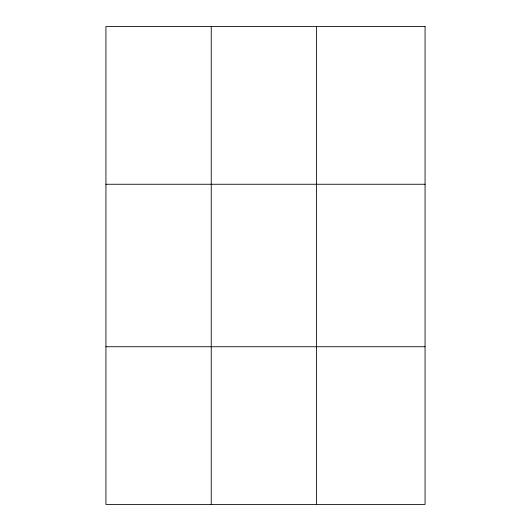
<?xml version="1.0" encoding="UTF-8"?>
<svg xmlns="http://www.w3.org/2000/svg" width="531" height="531" viewBox="0 0 531 531"><rect width="100%" height="100%" fill="white"/><g stroke="black" fill="none" stroke-linecap="round" stroke-linejoin="round"><path stroke-width="0.8" d="M211.245 504.45L211.245 26.55M316.562 504.45L316.562 26.55M105.934 184.257L425.065 184.257M105.934 346.743L425.065 346.743M425.065 26.55L425.065 504.45L105.934 504.45L105.934 26.55L425.065 26.55"/></g></svg>
